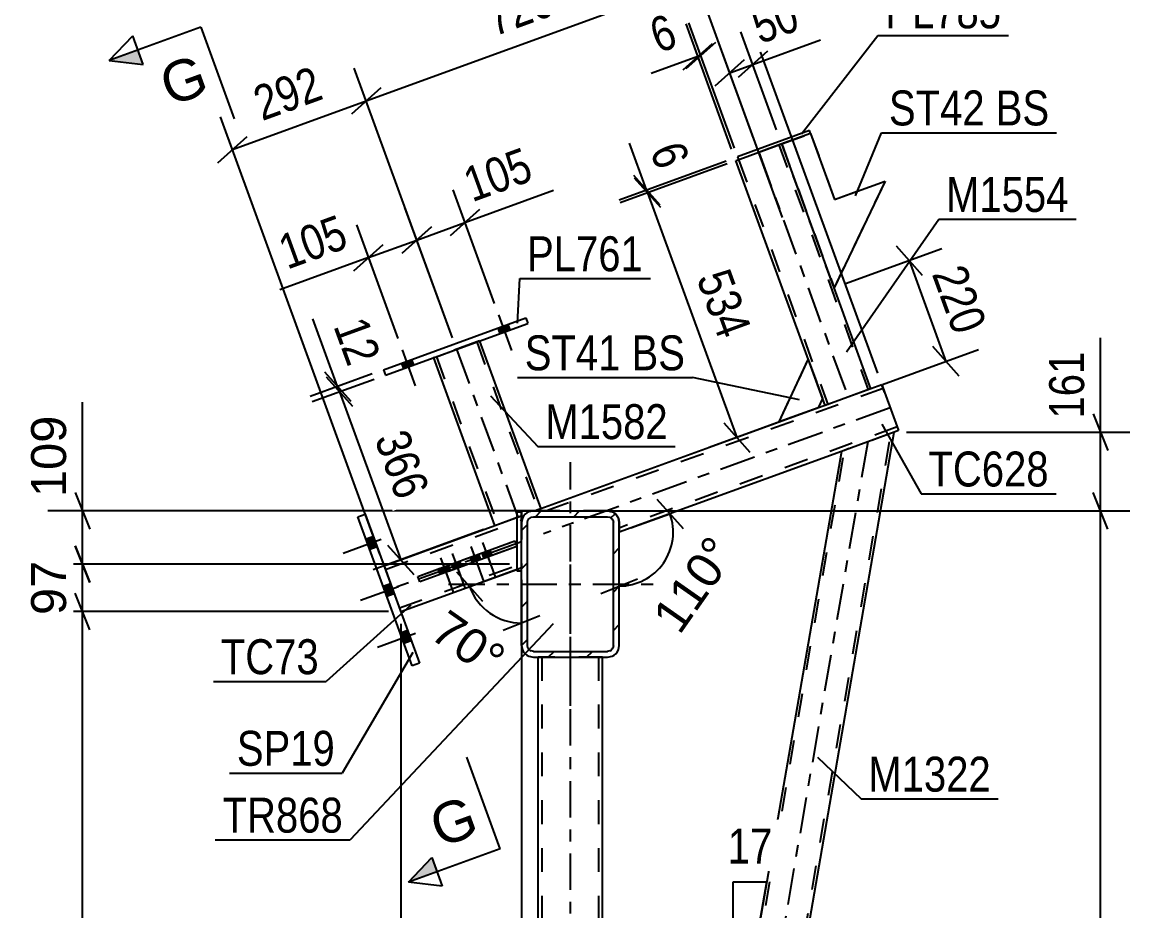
# Model space of a CAD drawing. Header units: millimetres. Extents: x -130 to 1059, y -611 to 230.
# Drawn here: x 226.8 to 317.6, y -457.6 to -384.8 of the extents above; entities that cross this region are included whole.
import ezdxf

# ---------------------------------------------------------------- set-up
doc = ezdxf.new("R2010")
doc.units = ezdxf.units.MM
doc.linetypes.add('DXK_LINE_DOT2', pattern=[3.9198, 1.9599, -1.9599])
doc.linetypes.add('DXK_LINE_DOT3', pattern=[5.9187, 2.979, -0.9799, 0.9799, -0.9799])
doc.styles.add('Arial', font='ARIAL.TTF', dxfattribs={"height": 0.2})
doc.styles.add('Arial Narrow', font='ARIALN.TTF', dxfattribs={"height": 0.2})

# ---------------------------------------------------------------- blocks, each defined once
blk = doc.blocks.new('Bolt-814407902-3738 - 3735')
at = {"linetype": 'Continuous'}
for points in [[(264.229, -428.4), (263.553, -428.647), (263.717, -429.098), (264.393, -428.851)], [(265.181, -428.054), (264.504, -428.3), (264.668, -428.751), (265.345, -428.505)], [(261.743, -429.305), (261.067, -429.551), (261.231, -430.002), (261.907, -429.756)], [(262.695, -428.959), (262.018, -429.205), (262.182, -429.656), (262.859, -429.41)]]:
    blk.add_hatch(color=1, dxfattribs=at).paths.add_polyline_path(points)
at = {"color": 1, "linetype": 'Continuous'}
for p, q in [((264.569, -427.425), (265.595, -430.244)), ((262.083, -428.33), (263.109, -431.149)), ((263.617, -427.772), (264.643, -430.591)), ((264.229, -428.4), (264.393, -428.851)), ((264.504, -428.3), (264.668, -428.751)), ((265.181, -428.054), (265.345, -428.505)), ((261.131, -428.677), (262.157, -431.496)), ((261.743, -429.305), (261.907, -429.756)), ((262.018, -429.205), (262.182, -429.656)), ((262.695, -428.959), (262.859, -429.41)), ((263.553, -428.647), (263.717, -429.098)), ((261.067, -429.551), (261.231, -430.002))]:
    blk.add_line(p, q, dxfattribs=at)
blk = doc.blocks.new('Part-814407902-3956 - 3735')
at = {"color": 7, "linetype": 'DXK_LINE_DOT2'}
for p, q in [((289.089, -394.754), (291.459, -393.891)), ((291.459, -393.891), (293.431, -399.303)), ((293.39, -406.555), (289.089, -394.754)), ((297.563, -397.797), (293.39, -406.555)), ((293.431, -399.303), (297.563, -397.797))]:
    blk.add_line(p, q, dxfattribs=at)
blk = doc.blocks.new('Part-814407902-3892 - 3735')
at = {"color": 2, "linetype": 'Continuous'}
for p, q in [((297.306, -414.504), (269.336, -424.669)), ((297.524, -415.105), (297.306, -414.504)), ((297.524, -415.105), (298.672, -418.263)), ((298.672, -418.263), (298.313, -418.394)), ((293.981, -419.968), (275.775, -426.585))]:
    blk.add_line(p, q, dxfattribs=at)
at = {"color": 7, "linetype": 'DXK_LINE_DOT2'}
for p, q in [((297.415, -414.804), (269.81, -424.837)), ((297.322, -414.549), (297.524, -415.105)), ((297.423, -414.827), (297.415, -414.804)), ((297.447, -414.892), (297.441, -414.875)), ((298.563, -417.962), (275.775, -426.245)), ((298.313, -418.394), (293.981, -419.968)), ((269.336, -424.669), (268.874, -424.837)), ((268.874, -424.837), (269.016, -424.837)), ((274.815, -424.837), (269.016, -424.837)), ((274.815, -424.837), (275.182, -424.91)), ((275.182, -424.91), (274.815, -424.837)), ((274.815, -424.837), (275.182, -424.91)), ((275.182, -424.91), (274.815, -424.837)), ((275.702, -425.43), (275.775, -425.797)), ((275.775, -425.797), (275.702, -425.43)), ((275.702, -425.43), (275.775, -425.797)), ((275.775, -425.797), (275.702, -425.43)), ((275.775, -425.797), (275.775, -426.585))]:
    blk.add_line(p, q, dxfattribs=at)
at = {"color": 7, "linetype": 'DXK_LINE_DOT3'}
blk.add_line((297.989, -416.383), (269.557, -426.717), dxfattribs=at)
at = {"color": 7, "linetype": 'DXK_LINE_DOT2'}
blk.add_arc((274.815, -425.797), 0.96, 22.5, 67.5, dxfattribs=at)
blk.add_arc((274.815, -425.797), 0.96, 22.5, 67.5, dxfattribs=at)
blk.add_arc((274.815, -425.797), 0.96, 22.5, 67.5, dxfattribs=at)
blk.add_arc((274.815, -425.797), 0.96, 22.5, 67.5, dxfattribs=at)
blk = doc.blocks.new('Bolt-814407902-3740 - 3735')
at = {"linetype": 'Continuous'}
for points in [[(255.931, -427.781), (255.63, -426.954), (255.029, -427.173), (255.33, -428)], [(255.931, -427.781), (255.63, -426.954), (255.029, -427.173), (255.33, -428)], [(255.931, -427.781), (255.63, -426.954), (255.029, -427.173), (255.33, -428)], [(257.34, -431.653), (257.039, -430.826), (256.438, -431.045), (256.739, -431.872)], [(257.34, -431.653), (257.039, -430.826), (256.438, -431.045), (256.739, -431.872)], [(258.735, -435.487), (258.435, -434.66), (257.833, -434.879), (258.134, -435.706)], [(258.735, -435.487), (258.435, -434.66), (257.833, -434.879), (258.134, -435.706)], [(258.735, -435.487), (258.435, -434.66), (257.833, -434.879), (258.134, -435.706)]]:
    blk.add_hatch(color=1, dxfattribs=at).paths.add_polyline_path(points)
at = {"color": 1, "linetype": 'Continuous'}
for p, q in [((256.269, -427.19), (253.149, -428.326)), ((256.269, -427.19), (253.149, -428.326)), ((256.269, -427.19), (253.149, -428.326)), ((255.63, -426.954), (255.029, -427.173)), ((255.63, -426.954), (255.029, -427.173)), ((255.63, -426.954), (255.029, -427.173)), ((255.931, -427.781), (255.33, -428)), ((255.931, -427.781), (255.33, -428)), ((255.931, -427.781), (255.33, -428)), ((257.678, -431.062), (254.558, -432.197)), ((257.678, -431.062), (254.558, -432.197)), ((257.039, -430.826), (256.438, -431.045)), ((257.039, -430.826), (256.438, -431.045)), ((257.34, -431.653), (256.739, -431.872)), ((257.34, -431.653), (256.739, -431.872)), ((258.435, -434.66), (257.833, -434.879)), ((258.435, -434.66), (257.833, -434.879)), ((258.435, -434.66), (257.833, -434.879)), ((259.074, -434.896), (255.954, -436.031)), ((259.074, -434.896), (255.954, -436.031)), ((259.074, -434.896), (255.954, -436.031)), ((258.735, -435.487), (258.134, -435.706)), ((258.735, -435.487), (258.134, -435.706)), ((258.735, -435.487), (258.134, -435.706))]:
    blk.add_line(p, q, dxfattribs=at)
blk = doc.blocks.new('Part-814407902-3958 - 3735')
at = {"color": 7, "linetype": 'DXK_LINE_DOT2'}
for p, q in [((288.884, -417.553), (291.273, -412.427)), ((291.273, -412.427), (292.437, -415.622)), ((292.437, -415.622), (292.079, -416.39)), ((292.079, -416.39), (288.884, -417.553))]:
    blk.add_line(p, q, dxfattribs=at)
blk = doc.blocks.new('Part-814407902-3773 - 3735')
at = {"linetype": 'Continuous'}
h = blk.add_hatch(dxfattribs=at)
h.set_pattern_fill('', scale=0.7, style=0, pattern_type=0)
h.set_pattern_definition([(45, (267.7748, -435.8772), (-1.57154, 1.57154), [])])
h.paths.add_polyline_path([(267.775, -425.797), (267.775, -435.877), (267.848, -436.245), (268.056, -436.556), (268.367, -436.764), (268.735, -436.837), (274.815, -436.837), (275.182, -436.764), (275.494, -436.556), (275.702, -436.245), (275.775, -435.877), (275.775, -425.797), (275.702, -425.43), (275.494, -425.118), (275.182, -424.91), (274.815, -424.837), (268.735, -424.837), (268.367, -424.91), (268.056, -425.118), (267.848, -425.43)])
h.paths.add_polyline_path([(268.395, -425.458), (268.551, -425.354), (268.735, -425.317), (274.815, -425.317), (274.999, -425.354), (275.154, -425.458), (275.258, -425.614), (275.295, -425.797), (275.295, -435.877), (275.258, -436.061), (275.154, -436.217), (274.999, -436.321), (274.815, -436.357), (268.735, -436.357), (268.551, -436.321), (268.395, -436.217), (268.291, -436.061), (268.255, -435.877), (268.255, -425.797), (268.291, -425.614)])
at = {"color": 7, "linetype": 'DXK_LINE_DOT3'}
for p, q in [((271.775, -440.837), (271.775, -420.837)), ((261.775, -430.837), (281.775, -430.837))]:
    blk.add_line(p, q, dxfattribs=at)
at = {"color": 2, "linetype": 'Continuous'}
for p, q in [((268.735, -424.837), (268.367, -424.91)), ((268.735, -424.837), (274.815, -424.837)), ((275.182, -424.91), (274.815, -424.837)), ((267.848, -425.43), (267.775, -425.797)), ((268.255, -425.797), (268.291, -425.614)), ((268.551, -425.354), (268.735, -425.317)), ((268.735, -425.317), (274.815, -425.317)), ((274.815, -425.317), (274.999, -425.354)), ((275.258, -425.614), (275.295, -425.797)), ((275.775, -425.797), (275.702, -425.43)), ((267.775, -435.877), (267.775, -425.797)), ((268.255, -435.877), (268.255, -425.797)), ((275.295, -435.877), (275.295, -425.797)), ((275.775, -435.877), (275.775, -425.797)), ((267.775, -435.877), (267.848, -436.245)), ((268.291, -436.061), (268.255, -435.877)), ((268.735, -436.357), (268.551, -436.321)), ((268.735, -436.357), (274.815, -436.357)), ((274.999, -436.321), (274.815, -436.357)), ((275.295, -435.877), (275.258, -436.061)), ((275.702, -436.245), (275.775, -435.877)), ((268.367, -436.764), (268.735, -436.837)), ((268.735, -436.837), (274.815, -436.837)), ((274.815, -436.837), (275.182, -436.764))]:
    blk.add_line(p, q, dxfattribs=at)
for centre, radius, start, end in [((268.735, -425.797), 0.96, 112.5, 157.5), ((268.735, -425.797), 0.48, 112.5, 157.5), ((274.815, -425.797), 0.48, 22.5, 67.5), ((274.815, -425.797), 0.96, 22.5, 67.5), ((268.735, -435.877), 0.96, 202.5, 247.5), ((268.735, -435.877), 0.48, 202.5, 247.5), ((274.815, -435.877), 0.48, 292.5, 337.5), ((274.815, -435.877), 0.96, 292.5, 337.5)]:
    blk.add_arc(centre, radius, start, end, dxfattribs=at)
blk = doc.blocks.new('Bolt-814407902-3741 - 3735')
at = {"linetype": 'Continuous'}
for points in [[(266.641, -409.56), (265.814, -409.861), (265.978, -410.312), (266.805, -410.011)], [(258.748, -412.435), (257.921, -412.737), (258.086, -413.188), (258.913, -412.886)]]:
    blk.add_hatch(color=1, dxfattribs=at).paths.add_polyline_path(points)
at = {"color": 1, "linetype": 'Continuous'}
for p, q in [((265.885, -408.771), (266.953, -411.702)), ((265.814, -409.861), (265.978, -410.312)), ((266.641, -409.56), (266.805, -410.011)), ((257.993, -411.646), (259.061, -414.578)), ((257.921, -412.737), (258.086, -413.188)), ((258.748, -412.435), (258.913, -412.886))]:
    blk.add_line(p, q, dxfattribs=at)
blk = doc.blocks.new('Part-814407902-3833 - 3735')
at = {"color": 2, "linetype": 'Continuous'}
for p, q in [((256.456, -413.271), (268.107, -409.026)), ((268.107, -409.026), (268.271, -409.477)), ((256.62, -413.722), (268.271, -409.477)), ((256.456, -413.271), (256.62, -413.722))]:
    blk.add_line(p, q, dxfattribs=at)
blk = doc.blocks.new('Part-814407902-3871 - 3735')
at = {"color": 2, "linetype": 'Continuous'}
for p, q in [((267.775, -424.946), (267.375, -424.946)), ((267.375, -424.946), (267.375, -429.746)), ((267.775, -425.797), (267.775, -424.946)), ((267.375, -429.746), (267.775, -429.746))]:
    blk.add_line(p, q, dxfattribs=at)
at = {"color": 7, "linetype": 'DXK_LINE_DOT2'}
blk.add_line((267.775, -429.746), (267.775, -425.797), dxfattribs=at)
blk = doc.blocks.new('Part-814407902-3850 - 3735')
at = {"color": 2, "linetype": 'Continuous'}
for p, q in [((285.366, -396.112), (289.02, -394.78)), ((285.331, -396.124), (285.366, -396.112)), ((292.646, -416.193), (285.331, -396.124)), ((296.404, -414.823), (293.39, -406.555)), ((296.37, -414.836), (292.646, -416.193)), ((296.404, -414.823), (296.37, -414.836))]:
    blk.add_line(p, q, dxfattribs=at)
at = {"color": 7, "linetype": 'DXK_LINE_DOT2'}
for p, q in [((288.864, -394.837), (296.179, -414.906)), ((289.055, -394.767), (289.02, -394.78)), ((289.055, -394.767), (289.02, -394.78)), ((289.089, -394.754), (289.055, -394.767)), ((289.055, -394.767), (289.089, -394.754)), ((289.089, -394.754), (293.39, -406.555)), ((285.557, -396.042), (285.574, -396.036)), ((285.557, -396.042), (292.871, -416.111)), ((292.871, -416.111), (292.889, -416.105)), ((292.889, -416.105), (292.924, -416.092)), ((292.924, -416.092), (292.937, -416.087))]:
    blk.add_line(p, q, dxfattribs=at)
at = {"color": 7, "linetype": 'DXK_LINE_DOT3'}
blk.add_line((287.21, -395.439), (294.525, -415.508), dxfattribs=at)
blk = doc.blocks.new('Part-814407902-3797 - 3735')
at = {"color": 7, "linetype": 'DXK_LINE_DOT2'}
for p, q in [((256.608, -429.642), (267.775, -425.578)), ((265.577, -426.037), (267.775, -425.237)), ((267.775, -425.237), (267.775, -429.494)), ((256.499, -429.341), (257.867, -433.1)), ((257.757, -432.799), (267.775, -429.153)), ((267.375, -429.639), (267.775, -429.494))]:
    blk.add_line(p, q, dxfattribs=at)
at = {"color": 2, "linetype": 'Continuous'}
for p, q in [((256.499, -429.341), (265.577, -426.037)), ((257.867, -433.1), (267.375, -429.639))]:
    blk.add_line(p, q, dxfattribs=at)
at = {"color": 7, "linetype": 'DXK_LINE_DOT3'}
blk.add_line((267.775, -427.365), (257.183, -431.221), dxfattribs=at)
blk = doc.blocks.new('Part-814407902-3939 - 3735')
at = {"color": 7, "linetype": 'DXK_LINE_DOT2'}
for p, q in [((259.266, -430.207), (267.231, -427.308)), ((267.231, -427.308), (267.395, -427.759)), ((267.395, -427.759), (259.431, -430.658)), ((264.711, -428.736), (264.547, -428.285)), ((259.431, -430.658), (259.266, -430.207)), ((260.927, -429.602), (261.091, -430.053))]:
    blk.add_line(p, q, dxfattribs=at)
blk = doc.blocks.new('Part-814407902-3815 - 3735')
at = {"color": 7, "linetype": 'DXK_LINE_DOT3'}
blk.add_line((271.775, -562.437), (271.775, -426.837), dxfattribs=at)
at = {"color": 2, "linetype": 'Continuous'}
for p, q in [((269.135, -459.108), (269.135, -436.837)), ((274.415, -459.108), (274.415, -436.837)), ((269.135, -552.437), (269.135, -530.166)), ((274.415, -535.841), (274.415, -530.166)), ((274.415, -552.437), (274.415, -535.841))]:
    blk.add_line(p, q, dxfattribs=at)
at = {"color": 7, "linetype": 'DXK_LINE_DOT2'}
for p, q in [((274.415, -436.837), (269.135, -436.837)), ((269.455, -552.437), (269.455, -436.837)), ((274.095, -552.437), (274.095, -436.837)), ((269.135, -530.166), (269.135, -459.108)), ((274.415, -530.166), (274.415, -459.108)), ((274.415, -535.841), (274.415, -535.841)), ((269.135, -552.437), (274.415, -552.437))]:
    blk.add_line(p, q, dxfattribs=at)
blk = doc.blocks.new('Part-814407902-3845 - 3735')
at = {"color": 7, "linetype": 'DXK_LINE_DOT2'}
for p, q in [((260.565, -412.281), (264.323, -410.912)), ((264.324, -410.912), (260.565, -412.281)), ((260.791, -412.199), (264.098, -410.994)), ((264.098, -410.994), (260.791, -412.199)), ((264.098, -410.994), (264.098, -410.994)), ((264.098, -410.994), (269.11, -424.751)), ((264.323, -410.912), (264.325, -410.915)), ((264.323, -410.912), (264.324, -410.912)), ((264.325, -410.915), (264.324, -410.912)), ((260.565, -412.281), (260.566, -412.284)), ((260.566, -412.284), (260.565, -412.281)), ((260.565, -412.281), (260.565, -412.281)), ((260.791, -412.199), (265.803, -425.956)), ((267.775, -425.238), (267.775, -424.837)), ((267.775, -425.238), (267.775, -424.837)), ((268.874, -424.837), (267.775, -424.837)), ((267.775, -425.237), (267.775, -424.837)), ((268.874, -424.837), (267.775, -424.837)), ((268.735, -424.837), (268.874, -424.837)), ((269.336, -424.669), (268.874, -424.837)), ((269.11, -424.751), (268.874, -424.837)), ((269.11, -424.751), (268.874, -424.837)), ((268.874, -424.837), (268.874, -424.837)), ((268.874, -424.837), (268.874, -424.837)), ((269.11, -424.751), (269.11, -424.751)), ((265.577, -426.038), (267.775, -425.238)), ((265.803, -425.956), (267.775, -425.237)), ((265.803, -425.956), (267.775, -425.238)), ((267.375, -425.383), (267.775, -425.237)), ((267.775, -424.946), (267.775, -425.237)), ((267.775, -425.237), (267.775, -425.237)), ((267.775, -425.238), (267.775, -425.238)), ((265.577, -426.038), (265.577, -426.038))]:
    blk.add_line(p, q, dxfattribs=at)
at = {"color": 2, "linetype": 'Continuous'}
for p, q in [((264.325, -410.915), (269.336, -424.669)), ((265.577, -426.038), (260.566, -412.284)), ((267.775, -424.837), (267.775, -424.946)), ((267.775, -424.837), (268.735, -424.837)), ((269.336, -424.669), (268.874, -424.837)), ((269.336, -424.669), (269.336, -424.669)), ((265.577, -426.038), (267.375, -425.383)), ((265.577, -426.038), (265.577, -426.038))]:
    blk.add_line(p, q, dxfattribs=at)
at = {"color": 7, "linetype": 'DXK_LINE_DOT3'}
blk.add_line((262.444, -411.596), (267.456, -425.353), dxfattribs=at)
blk = doc.blocks.new('Part-814407902-3940 - 3735')
at = {"color": 7, "linetype": 'DXK_LINE_DOT2'}
for p, q in [((267.775, -424.946), (267.375, -424.946)), ((267.375, -424.946), (267.375, -429.746)), ((267.775, -429.746), (267.775, -424.946)), ((267.375, -429.746), (267.775, -429.746))]:
    blk.add_line(p, q, dxfattribs=at)
blk = doc.blocks.new('Bolt-814407902-3941 - 3735')
at = {"color": 1, "linetype": 'DXK_LINE_DOT2'}
for p, q in [((264.569, -427.425), (265.595, -430.244)), ((262.084, -428.33), (263.11, -431.149)), ((263.616, -427.772), (264.643, -430.591)), ((264.228, -428.401), (264.393, -428.852)), ((264.504, -428.3), (264.668, -428.751)), ((265.181, -428.054), (265.345, -428.505)), ((261.131, -428.677), (262.157, -431.496)), ((261.743, -429.305), (261.907, -429.756)), ((262.019, -429.205), (262.183, -429.656)), ((262.696, -428.959), (262.86, -429.41)), ((263.552, -428.647), (263.716, -429.098)), ((261.067, -429.551), (261.231, -430.002))]:
    blk.add_line(p, q, dxfattribs=at)
blk = doc.blocks.new('Part-814407902-3881 - 3735')
at = {"color": 2, "linetype": 'Continuous'}
for p, q in [((254.358, -425.332), (254.96, -425.113)), ((258.804, -437.548), (254.358, -425.332)), ((254.96, -425.113), (259.406, -437.329)), ((259.406, -437.329), (258.804, -437.548))]:
    blk.add_line(p, q, dxfattribs=at)
blk = doc.blocks.new('Part-814407902-3882 - 3735')
at = {"color": 2, "linetype": 'Continuous'}
for p, q in [((291.376, -393.666), (285.475, -395.817)), ((291.459, -393.891), (289.02, -394.78)), ((291.459, -393.891), (291.376, -393.666)), ((285.475, -395.817), (285.557, -396.042))]:
    blk.add_line(p, q, dxfattribs=at)
at = {"color": 7, "linetype": 'DXK_LINE_DOT2'}
blk.add_line((289.02, -394.78), (285.557, -396.042), dxfattribs=at)
blk = doc.blocks.new('Bolt-814407902-3947 - 3735')
at = {"linetype": 'Continuous'}
for points in [[(266.641, -409.56), (265.814, -409.861), (265.978, -410.312), (266.805, -410.011)], [(258.748, -412.435), (257.921, -412.737), (258.086, -413.188), (258.913, -412.886)]]:
    blk.add_hatch(color=1, dxfattribs=at).paths.add_polyline_path(points)
at = {"color": 1, "linetype": 'Continuous'}
for p, q in [((265.885, -408.771), (266.953, -411.702)), ((265.814, -409.861), (265.978, -410.312)), ((266.641, -409.56), (266.805, -410.011)), ((257.993, -411.646), (259.061, -414.578)), ((257.921, -412.737), (258.086, -413.188)), ((258.748, -412.435), (258.913, -412.886))]:
    blk.add_line(p, q, dxfattribs=at)
blk = doc.blocks.new('Part-814407902-3887 - 3735')
at = {"color": 7, "linetype": 'DXK_LINE_DOT2'}
for p, q in [((274.871, -552.437), (298.053, -418.487)), ((274.415, -534.434), (294.241, -419.873)), ((294.241, -419.873), (294.261, -419.866)), ((274.921, -530.104), (275.375, -527.479)), ((274.415, -535.841), (274.415, -533.026)), ((274.972, -552.437), (274.415, -552.437))]:
    blk.add_line(p, q, dxfattribs=at)
at = {"color": 2, "linetype": 'Continuous'}
for p, q in [((275.115, -552.437), (298.313, -418.393)), ((298.313, -418.393), (293.981, -419.967)), ((293.981, -419.967), (275.375, -527.479)), ((274.415, -533.026), (274.921, -530.104)), ((274.415, -552.437), (274.415, -535.841)), ((275.078, -552.437), (274.815, -552.437)), ((275.115, -552.437), (275.078, -552.437))]:
    blk.add_line(p, q, dxfattribs=at)
at = {"color": 7, "linetype": 'DXK_LINE_DOT3'}
blk.add_line((296.147, -419.18), (274.415, -544.755), dxfattribs=at)
blk = doc.blocks.new('Part-814407902-3938 - 3735')
at = {"color": 2, "linetype": 'Continuous'}
for p, q in [((259.266, -430.207), (267.231, -427.308)), ((267.231, -427.308), (267.395, -427.759)), ((267.395, -427.759), (259.431, -430.658)), ((264.549, -428.284), (264.713, -428.735)), ((259.431, -430.658), (259.266, -430.207))]:
    blk.add_line(p, q, dxfattribs=at)
at = {"color": 7, "linetype": 'DXK_LINE_DOT2'}
blk.add_line((261.091, -430.053), (260.927, -429.602), dxfattribs=at)
blk = doc.blocks.new('Part-814407902-3957 - 3735')
at = {"color": 2, "linetype": 'Continuous'}
for p, q in [((288.884, -417.553), (291.273, -412.427)), ((291.273, -412.427), (292.437, -415.622)), ((292.437, -415.622), (292.079, -416.39)), ((292.079, -416.39), (288.884, -417.553))]:
    blk.add_line(p, q, dxfattribs=at)
blk = doc.blocks.new('Part-814407902-3959 - 3735')
at = {"color": 7, "linetype": 'DXK_LINE_DOT2'}
blk.add_line((289.089, -394.754), (291.459, -393.891), dxfattribs=at)
at = {"color": 2, "linetype": 'Continuous'}
for p, q in [((291.459, -393.891), (293.431, -399.303)), ((293.39, -406.555), (289.089, -394.754)), ((297.563, -397.797), (293.39, -406.555)), ((293.431, -399.303), (297.563, -397.797))]:
    blk.add_line(p, q, dxfattribs=at)
blk = doc.blocks.new('StraightDimension-814407902-36048 - 3735')
at = {"color": 7, "linetype": 'Continuous'}
for p, q in [((232.388, -434.6), (231.188, -431.6)), ((256.867, -433.1), (228.938, -433.1)), ((231.788, -552.437), (231.788, -433.1)), ((231.188, -550.937), (232.388, -553.937)), ((269.089, -552.437), (228.938, -552.437))]:
    blk.add_line(p, q, dxfattribs=at)
at = {"color": 0}
blk.add_wipeout([(231.038, -487.721), (226.838, -487.721), (226.838, -497.816), (231.038, -497.816)], dxfattribs=at)
at = {"color": 3, "style": 'Arial'}
blk.add_text('2983', height=2.8652, rotation=90.00021, dxfattribs=at).set_placement((230.438, -497.216))
blk = doc.blocks.new('AngleDimension-814407902-3962 - 3735')
at = {"color": 7, "linetype": 'Continuous'}
for p, q in [((262.426, -429.844), (264.579, -432.253)), ((263.503, -431.049), (267.775, -429.494)), ((267.775, -434.04), (267.775, -429.494)), ((267.775, -430.494), (267.775, -434.04)), ((269.275, -433.44), (266.275, -434.64))]:
    blk.add_line(p, q, dxfattribs=at)
blk.add_arc((267.775, -429.494), 4.546, 200, 270, dxfattribs=at)
at = {"color": 0}
blk.add_wipeout([(265.21, -439.474), (267.619, -436.034), (261.683, -431.877), (259.274, -435.317)], dxfattribs=at)
at = {"color": 3, "style": 'Arial'}
blk.add_text('70°', height=2.8652, rotation=-35.00199, dxfattribs=at).set_placement((260.109, -435.17))
blk = doc.blocks.new('StraightDimension-814407902-36256 - 3735')
at = {"color": 7, "linetype": 'Continuous'}
for p, q in [((265.543, -407.831), (262.153, -398.527)), ((262.102, -410.657), (258.207, -399.965)), ((264.332, -400.128), (261.925, -402.282)), ((259.182, -402.643), (263.128, -401.205)), ((257.978, -403.72), (260.386, -401.565))]:
    blk.add_line(p, q, dxfattribs=at)
at = {"color": 0}
blk.add_wipeout([(269.646, -398.032), (268.208, -394.086), (261.927, -396.374), (263.365, -400.32)], dxfattribs=at)
at = {"color": 7, "linetype": 'Continuous'}
blk.add_line((263.128, -401.205), (270.396, -398.557), dxfattribs=at)
blk.add_line((263.128, -401.205), (270.396, -398.557), dxfattribs=at)
at = {"color": 3, "style": 'Arial Narrow'}
blk.add_text('105', height=2.8633, rotation=20.01915, dxfattribs=at).set_placement((263.723, -399.551))
blk = doc.blocks.new('StraightDimension-814407902-36046 - 3735')
at = {"color": 7, "linetype": 'Continuous'}
for p, q in [((231.788, -424.837), (231.788, -415.916)), ((231.788, -424.837), (231.788, -415.916)), ((231.188, -423.337), (232.388, -426.337)), ((267.945, -424.837), (228.938, -424.837)), ((231.788, -429.211), (231.788, -424.837)), ((232.388, -430.711), (231.188, -427.711)), ((266.775, -429.211), (228.938, -429.211))]:
    blk.add_line(p, q, dxfattribs=at)
at = {"color": 0}
blk.add_wipeout([(231.038, -416.441), (226.838, -416.441), (226.838, -424.312), (231.038, -424.312)], dxfattribs=at)
at = {"color": 3, "style": 'Arial'}
blk.add_text('109', height=2.8652, rotation=90.00021, dxfattribs=at).set_placement((230.438, -423.712))
blk = doc.blocks.new('StraightDimension-814407902-4076 - 3735')
at = {"color": 7, "linetype": 'Continuous'}
for p, q in [((267.775, -433.875), (267.775, -468.622)), ((257.867, -434.1), (257.867, -468.622)), ((256.367, -466.822), (259.367, -465.622)), ((269.275, -465.622), (266.275, -466.822)), ((257.867, -466.222), (267.775, -466.222))]:
    blk.add_line(p, q, dxfattribs=at)
at = {"color": 0}
blk.add_wipeout([(266.756, -465.472), (266.756, -461.272), (258.885, -461.272), (258.885, -465.472)], dxfattribs=at)
at = {"color": 3, "style": 'Arial'}
blk.add_text('248', height=2.8652, dxfattribs=at).set_placement((259.485, -464.872))
blk = doc.blocks.new('AngleDimension-814407902-4178 - 3735')
at = {"color": 7, "linetype": 'Continuous'}
for p, q in [((278.853, -423.87), (281.006, -426.28)), ((279.93, -425.075), (275.775, -426.585)), ((276.715, -426.243), (279.93, -425.075)), ((275.775, -431.006), (275.775, -426.585)), ((274.275, -431.606), (277.275, -430.406))]:
    blk.add_line(p, q, dxfattribs=at)
blk.add_arc((275.775, -426.585), 4.421, 270, 19.97368, dxfattribs=at)
at = {"color": 0}
blk.add_wipeout([(286.289, -428.169), (282.85, -425.76), (277.416, -433.516), (280.856, -435.926)], dxfattribs=at)
at = {"color": 3, "style": 'Arial'}
blk.add_text('110°', height=2.8652, rotation=54.98676, dxfattribs=at).set_placement((280.708, -435.09))
blk = doc.blocks.new('StraightDimension-814407902-36047 - 3735')
at = {"color": 7, "linetype": 'Continuous'}
for p, q in [((231.188, -427.711), (232.388, -430.711)), ((266.775, -429.211), (228.938, -429.211)), ((231.788, -433.1), (231.788, -429.211)), ((232.388, -434.6), (231.188, -431.6)), ((256.867, -433.1), (228.938, -433.1))]:
    blk.add_line(p, q, dxfattribs=at)
at = {"color": 0}
blk.add_wipeout([(231.038, -428.332), (226.838, -428.332), (226.838, -433.979), (231.038, -433.979)], dxfattribs=at)
at = {"color": 3, "style": 'Arial'}
blk.add_text('97', height=2.8652, rotation=90.00021, dxfattribs=at).set_placement((230.438, -433.379))
blk = doc.blocks.new('StraightDimension-814407902-36208 - 3735')
at = {"color": 7, "linetype": 'Continuous'}
for p, q in [((296.961, -413.556), (283.888, -377.675)), ((289.162, -400.794), (281.108, -378.688)), ((286.068, -379.276), (283.66, -381.431)), ((280.88, -382.443), (283.288, -380.289)), ((282.084, -381.366), (284.864, -380.353))]:
    blk.add_line(p, q, dxfattribs=at)
at = {"color": 0}
blk.add_wipeout([(289.663, -377.806), (288.225, -373.86), (283.663, -375.523), (285.1, -379.469)], dxfattribs=at)
at = {"color": 7, "linetype": 'Continuous'}
blk.add_line((284.864, -380.353), (290.413, -378.331), dxfattribs=at)
blk.add_line((284.864, -380.353), (290.413, -378.331), dxfattribs=at)
at = {"color": 3, "style": 'Arial Narrow'}
blk.add_text('74', height=2.8633, rotation=20.01915, dxfattribs=at).set_placement((285.459, -378.7))
blk = doc.blocks.new('StraightDimension-814407902-36209 - 3735')
at = {"color": 7, "linetype": 'Continuous'}
for p, q in [((289.162, -400.794), (281.11, -378.692)), ((280.881, -382.447), (283.289, -380.292)), ((255.024, -391.229), (282.085, -381.37)), ((262.102, -410.657), (254.048, -388.551)), ((256.228, -390.152), (253.82, -392.306))]:
    blk.add_line(p, q, dxfattribs=at)
at = {"color": 0}
blk.add_wipeout([(271.438, -384.45), (270, -380.504), (263.72, -382.792), (265.158, -386.739)], dxfattribs=at)
at = {"color": 3, "style": 'Arial Narrow'}
blk.add_text('720', height=2.8633, rotation=20.01915, dxfattribs=at).set_placement((265.516, -385.97))
blk = doc.blocks.new('StraightDimension-814407902-36210 - 3735')
at = {"color": 7, "linetype": 'Continuous'}
for p, q in [((262.102, -410.657), (254.049, -388.553)), ((256.228, -390.153), (253.82, -392.308)), ((244.068, -395.222), (255.024, -391.23)), ((256.156, -428.402), (243.092, -392.544)), ((242.864, -396.299), (245.272, -394.145))]:
    blk.add_line(p, q, dxfattribs=at)
at = {"color": 0}
blk.add_wipeout([(252.43, -391.377), (250.992, -387.431), (244.711, -389.719), (246.149, -393.666)], dxfattribs=at)
at = {"color": 3, "style": 'Arial Narrow'}
blk.add_text('292', height=2.8633, rotation=20.01915, dxfattribs=at).set_placement((246.508, -392.896))
blk = doc.blocks.new('StraightDimension-814407902-36560 - 3735')
at = {"color": 7, "linetype": 'Continuous'}
for p, q in [((255.516, -413.613), (250.438, -415.463)), ((251.616, -413.437), (253.77, -415.845)), ((253.935, -416.296), (251.78, -413.888)), ((255.68, -414.064), (250.603, -415.914)), ((252.693, -414.641), (252.858, -415.092))]:
    blk.add_line(p, q, dxfattribs=at)
at = {"color": 0}
blk.add_wipeout([(253.218, -413.891), (257.165, -412.454), (255.502, -407.891), (251.556, -409.329)], dxfattribs=at)
at = {"color": 7, "linetype": 'Continuous'}
blk.add_line((252.693, -414.641), (250.671, -409.092), dxfattribs=at)
blk.add_line((252.693, -414.641), (250.671, -409.092), dxfattribs=at)
at = {"color": 3, "style": 'Arial Narrow'}
blk.add_text('12', height=2.8633, rotation=-69.98107, dxfattribs=at).set_placement((252.325, -409.687))
blk = doc.blocks.new('StraightDimension-814407902-36257 - 3735')
at = {"color": 7, "linetype": 'Continuous'}
for p, q in [((262.102, -410.657), (258.207, -399.965)), ((257.65, -410.707), (254.26, -401.403)), ((260.386, -401.565), (257.978, -403.72)), ((254.032, -405.158), (256.44, -403.003)), ((255.236, -404.08), (259.182, -402.643))]:
    blk.add_line(p, q, dxfattribs=at)
at = {"color": 0}
blk.add_wipeout([(254.486, -403.555), (253.048, -399.609), (246.768, -401.897), (248.205, -405.844)], dxfattribs=at)
at = {"color": 7, "linetype": 'Continuous'}
blk.add_line((255.236, -404.08), (247.969, -406.728), dxfattribs=at)
blk.add_line((255.236, -404.08), (247.969, -406.728), dxfattribs=at)
at = {"color": 3, "style": 'Arial Narrow'}
blk.add_text('105', height=2.8633, rotation=20.01915, dxfattribs=at).set_placement((248.564, -405.074))
blk = doc.blocks.new('StraightDimension-814407902-36272 - 3735')
at = {"color": 7, "linetype": 'Continuous'}
for p, q in [((284.989, -395.185), (281.249, -384.923)), ((285.214, -395.102), (281.475, -384.841)), ((281.021, -388.678), (283.429, -386.524)), ((283.655, -386.442), (281.247, -388.596)), ((282.225, -387.601), (282.451, -387.519))]:
    blk.add_line(p, q, dxfattribs=at)
at = {"color": 0}
blk.add_wipeout([(281.475, -387.076), (280.037, -383.13), (277.192, -384.167), (278.63, -388.113)], dxfattribs=at)
at = {"color": 7, "linetype": 'Continuous'}
blk.add_line((282.225, -387.601), (278.394, -388.997), dxfattribs=at)
blk.add_line((282.225, -387.601), (278.394, -388.997), dxfattribs=at)
at = {"color": 3, "style": 'Arial Narrow'}
blk.add_text('6', height=2.863, rotation=20.02487, dxfattribs=at).set_placement((278.988, -387.344))
blk = doc.blocks.new('StraightDimension-814407902-36314 - 3735')
at = {"color": 7, "linetype": 'Continuous'}
for p, q in [((294.33, -406.213), (302.217, -403.338)), ((298.462, -403.11), (300.617, -405.518)), ((299.54, -404.314), (302.553, -412.582)), ((297.344, -414.481), (305.231, -411.606)), ((303.631, -413.786), (301.476, -411.378))]:
    blk.add_line(p, q, dxfattribs=at)
at = {"color": 0}
blk.add_wipeout([(302.896, -411.331), (306.842, -409.893), (304.553, -403.613), (300.607, -405.051)], dxfattribs=at)
at = {"color": 3, "style": 'Arial Narrow'}
blk.add_text('220', height=2.8633, rotation=-69.97534, dxfattribs=at).set_placement((301.376, -405.409))
blk = doc.blocks.new('AngleDimension-814407902-36319 - 3735')
at = {"color": 7, "linetype": 'Continuous'}
for p, q in [((285.112, -455.253), (287.874, -455.253)), ((285.112, -471.216), (287.874, -455.253)), ((285.112, -471.216), (285.112, -455.253)), ((285.822, -467.115), (287.874, -455.253))]:
    blk.add_line(p, q, dxfattribs=at)
at = {"color": 0}
for points in [[(288.921, -454.353), (288.921, -450.153), (284.065, -450.153), (284.065, -454.353)], [(284.212, -459.892), (280.012, -459.892), (280.012, -466.576), (284.212, -466.576)]]:
    blk.add_wipeout(points, dxfattribs=at)
at = {"color": 3, "style": 'Arial Narrow'}
blk.add_text('17', height=2.8633, dxfattribs=at).set_placement((284.665, -453.753))
blk.add_text('100', height=2.8633, rotation=90.00021, dxfattribs=at).set_placement((283.612, -465.976))
blk = doc.blocks.new('StraightDimension-814407902-36402 - 3735')
at = {"color": 7, "linetype": 'Continuous'}
for p, q in [((315.225, -418.394), (315.225, -410.659)), ((315.225, -418.394), (315.225, -410.659)), ((314.625, -416.894), (315.825, -419.894)), ((299.313, -418.394), (317.625, -418.394)), ((315.225, -424.837), (315.225, -418.394)), ((315.825, -426.337), (314.625, -423.337)), ((274.304, -424.837), (317.625, -424.837))]:
    blk.add_line(p, q, dxfattribs=at)
at = {"color": 0}
blk.add_wipeout([(314.475, -411.184), (310.275, -411.184), (310.275, -417.869), (314.475, -417.869)], dxfattribs=at)
at = {"color": 3, "style": 'Arial Narrow'}
blk.add_text('161', height=2.8633, rotation=90.00021, dxfattribs=at).set_placement((313.875, -417.269))
blk = doc.blocks.new('StraightDimension-814407902-36403 - 3735')
at = {"color": 7, "linetype": 'Continuous'}
for p, q in [((315.825, -426.337), (314.625, -423.337)), ((274.304, -424.837), (317.625, -424.837)), ((315.225, -552.437), (315.225, -424.837)), ((314.625, -550.937), (315.825, -553.937)), ((275.415, -552.437), (317.625, -552.437))]:
    blk.add_line(p, q, dxfattribs=at)
at = {"color": 0}
blk.add_wipeout([(314.475, -484.381), (310.275, -484.381), (310.275, -492.893), (314.475, -492.893)], dxfattribs=at)
at = {"color": 3, "style": 'Arial Narrow'}
blk.add_text('3190', height=2.8633, rotation=90.00021, dxfattribs=at).set_placement((313.875, -492.293))
blk = doc.blocks.new('StraightDimension-814407902-36456 - 3735')
at = {"color": 7, "linetype": 'Continuous'}
for p, q in [((288.668, -393.598), (285.739, -385.563)), ((286.789, -394.283), (283.86, -386.248)), ((287.919, -387.163), (285.511, -389.318)), ((283.632, -390.003), (286.04, -387.848)), ((284.836, -388.925), (286.715, -388.24))]:
    blk.add_line(p, q, dxfattribs=at)
at = {"color": 0}
blk.add_wipeout([(291.514, -385.693), (290.076, -381.747), (285.513, -383.41), (286.952, -387.356)], dxfattribs=at)
at = {"color": 7, "linetype": 'Continuous'}
blk.add_line((286.715, -388.24), (292.264, -386.218), dxfattribs=at)
blk.add_line((286.715, -388.24), (292.264, -386.218), dxfattribs=at)
at = {"color": 3, "style": 'Arial Narrow'}
blk.add_text('50', height=2.8633, rotation=20.02487, dxfattribs=at).set_placement((287.31, -386.587))
blk = doc.blocks.new('StraightDimension-814407902-36559 - 3735')
at = {"color": 7, "linetype": 'Continuous'}
for p, q in [((253.935, -416.296), (251.78, -413.888)), ((255.68, -414.064), (250.603, -415.914)), ((252.858, -415.092), (257.868, -428.846)), ((264.637, -426.379), (255.613, -429.667)), ((256.791, -427.642), (258.945, -430.05))]:
    blk.add_line(p, q, dxfattribs=at)
at = {"color": 0}
blk.add_wipeout([(257.212, -424.852), (261.158, -423.415), (258.87, -417.134), (254.924, -418.572)], dxfattribs=at)
at = {"color": 3, "style": 'Arial Narrow'}
blk.add_text('366', height=2.8633, rotation=-69.98107, dxfattribs=at).set_placement((255.693, -418.93))
blk = doc.blocks.new('StraightDimension-814407902-36591 - 3735')
at = {"color": 7, "linetype": 'Continuous'}
for p, q in [((284.617, -396.384), (275.846, -399.581)), ((279.179, -399.963), (277.024, -397.556)), ((278.101, -398.759), (285.413, -418.82)), ((291.703, -416.528), (283.158, -419.642)), ((284.336, -417.616), (286.49, -420.024))]:
    blk.add_line(p, q, dxfattribs=at)
at = {"color": 0}
blk.add_wipeout([(283.606, -411.673), (287.552, -410.235), (285.263, -403.955), (281.317, -405.393)], dxfattribs=at)
at = {"color": 3, "style": 'Arial Narrow'}
blk.add_text('534', height=2.8633, rotation=-69.97534, dxfattribs=at).set_placement((282.087, -405.751))
blk = doc.blocks.new('StraightDimension-814407902-36592 - 3735')
at = {"color": 7, "linetype": 'Continuous'}
for p, q in [((284.535, -396.159), (275.764, -399.356)), ((284.617, -396.384), (275.846, -399.581)), ((276.942, -397.33), (279.096, -399.738)), ((279.179, -399.963), (277.024, -397.556)), ((278.019, -398.534), (278.101, -398.759))]:
    blk.add_line(p, q, dxfattribs=at)
at = {"color": 0}
blk.add_wipeout([(278.544, -397.784), (282.49, -396.346), (281.453, -393.501), (277.507, -394.939)], dxfattribs=at)
at = {"color": 7, "linetype": 'Continuous'}
blk.add_line((278.019, -398.534), (276.623, -394.702), dxfattribs=at)
blk.add_line((278.019, -398.534), (276.623, -394.702), dxfattribs=at)
at = {"color": 3, "style": 'Arial Narrow'}
blk.add_text('6', height=2.863, rotation=-69.97534, dxfattribs=at).set_placement((278.276, -395.297))
blk = doc.blocks.new('Mark-814407902-3769 - 3735')
at = {"color": 30, "linetype": 'Continuous'}
for p in [(270.357, -434.112), (242.669, -451.819)]:
    blk.add_line(p, (253.733, -451.819), dxfattribs=at)
at = {"color": 0}
blk.add_wipeout([(253.133, -451.219), (253.133, -448.219), (243.269, -448.219), (243.269, -451.219)], dxfattribs=at)
blk.add_wipeout([(253.133, -451.219), (253.133, -448.219), (243.269, -448.219), (243.269, -451.219)], dxfattribs=at)
at = {"color": 3, "style": 'Arial Narrow'}
blk.add_text('TR868', height=2.8633, dxfattribs=at).set_placement((243.269, -451.219))
blk = doc.blocks.new('Mark-814407902-3793 - 3735')
at = {"color": 30, "linetype": 'Continuous'}
for p in [(258.698, -432.584), (242.522, -438.829)]:
    blk.add_line(p, (251.758, -438.829), dxfattribs=at)
at = {"color": 0}
blk.add_wipeout([(251.158, -438.229), (251.158, -435.229), (243.122, -435.229), (243.122, -438.229)], dxfattribs=at)
blk.add_wipeout([(251.158, -438.229), (251.158, -435.229), (243.122, -435.229), (243.122, -438.229)], dxfattribs=at)
at = {"color": 3, "style": 'Arial Narrow'}
blk.add_text('TC73', height=2.8633, dxfattribs=at).set_placement((243.122, -438.229))
blk = doc.blocks.new('SectionMark-814407902-4341 - 3735')
at = {"linetype": 'Continuous'}
for points in [[(236.324, -387.069), (236.751, -388.243), (233.975, -387.924)], [(260.413, -453.252), (260.84, -454.427), (258.491, -455.282)]]:
    blk.add_hatch(color=6, dxfattribs=at).paths.add_polyline_path(points)
at = {"color": 6, "linetype": 'Continuous'}
for p, q in [((233.975, -387.924), (235.896, -385.894)), ((236.751, -388.243), (235.896, -385.894)), ((233.975, -387.924), (236.751, -388.243)), ((258.491, -455.282), (260.413, -453.252)), ((260.413, -453.252), (261.268, -455.601)), ((261.268, -455.601), (258.491, -455.282))]:
    blk.add_line(p, q, dxfattribs=at)
at = {"color": 0, "linetype": 'Continuous'}
for points in [[(242.348, -390.463), (241.151, -387.174), (237.74, -388.416), (238.937, -391.705)], [(264.47, -451.243), (263.273, -447.954), (259.862, -449.196), (261.059, -452.485)]]:
    blk.add_wipeout(points, dxfattribs=at)
at = {"color": 6, "linetype": 'Continuous'}
for p, q in [((241.492, -385.188), (233.975, -387.924)), ((241.492, -385.188), (244.228, -392.705)), ((266.009, -452.546), (263.272, -445.028)), ((266.009, -452.546), (258.491, -455.282))]:
    blk.add_line(p, q, dxfattribs=at)
at = {"color": 3, "linetype": 'Continuous', "style": 'Arial'}
for p in [(238.937, -391.705), (261.059, -452.485)]:
    blk.add_text('G', height=3.343, rotation=20.00196, dxfattribs=at).set_placement(p)
blk = doc.blocks.new('Mark-814407902-3888 - 3735')
at = {"color": 30, "linetype": 'Continuous'}
for p, q in [((297.311, -417.734), (300.52, -423.441)), ((300.52, -423.441), (311.584, -423.441))]:
    blk.add_line(p, q, dxfattribs=at)
at = {"color": 0}
blk.add_wipeout([(310.984, -422.841), (310.984, -419.841), (301.12, -419.841), (301.12, -422.841)], dxfattribs=at)
blk.add_wipeout([(310.984, -422.841), (310.984, -419.841), (301.12, -419.841), (301.12, -422.841)], dxfattribs=at)
at = {"color": 3, "style": 'Arial Narrow'}
blk.add_text('TC628', height=2.8633, dxfattribs=at).set_placement((301.12, -422.841))
blk = doc.blocks.new('MarkSet-814407902-36016 - 3735')
at = {"color": 30, "linetype": 'Continuous'}
for p, q in [((295.143, -399.019), (297.281, -393.841)), ((297.281, -393.841), (311.618, -393.841))]:
    blk.add_line(p, q, dxfattribs=at)
at = {"color": 0}
for points in [[(305.735, -393.241), (305.735, -390.241), (297.881, -390.241), (297.881, -393.241)], [(311.018, -393.241), (311.018, -390.241), (306.635, -390.241), (306.635, -393.241)]]:
    blk.add_wipeout(points, dxfattribs=at)
for points in [[(305.735, -393.241), (305.735, -390.241), (297.881, -390.241), (297.881, -393.241)], [(311.018, -393.241), (311.018, -390.241), (306.635, -390.241), (306.635, -393.241)]]:
    blk.add_wipeout(points, dxfattribs=at)
at = {"color": 3, "style": 'Arial Narrow'}
for s, p in [('ST42', (297.881, -393.241)), ('BS', (306.635, -393.241))]:
    blk.add_text(s, height=2.8633, dxfattribs=at).set_placement(p)
blk = doc.blocks.new('Mark-814407902-3841 - 3735')
at = {"color": 30, "linetype": 'Continuous'}
for p, q in [((265.225, -415.405), (269.115, -419.558)), ((269.115, -419.558), (280.367, -419.558))]:
    blk.add_line(p, q, dxfattribs=at)
at = {"color": 0}
blk.add_wipeout([(279.767, -418.958), (279.767, -415.958), (269.715, -415.958), (269.715, -418.958)], dxfattribs=at)
blk.add_wipeout([(279.767, -418.958), (279.767, -415.958), (269.715, -415.958), (269.715, -418.958)], dxfattribs=at)
at = {"color": 3, "style": 'Arial Narrow'}
blk.add_text('M1582', height=2.8633, dxfattribs=at).set_placement((269.715, -418.958))
blk = doc.blocks.new('Mark-814407902-3846 - 3735')
at = {"color": 30, "linetype": 'Continuous'}
for p, q in [((294.4, -411.809), (301.961, -400.93)), ((301.961, -400.93), (313.213, -400.93))]:
    blk.add_line(p, q, dxfattribs=at)
at = {"color": 0}
blk.add_wipeout([(312.613, -400.33), (312.613, -397.33), (302.561, -397.33), (302.561, -400.33)], dxfattribs=at)
blk.add_wipeout([(312.613, -400.33), (312.613, -397.33), (302.561, -397.33), (302.561, -400.33)], dxfattribs=at)
at = {"color": 3, "style": 'Arial Narrow'}
blk.add_text('M1554', height=2.8633, dxfattribs=at).set_placement((302.561, -400.33))
blk = doc.blocks.new('Mark-814407902-3877 - 3735')
at = {"color": 30, "linetype": 'Continuous'}
for p in [(258.866, -436.443), (243.837, -446.339)]:
    blk.add_line(p, (253.076, -446.339), dxfattribs=at)
at = {"color": 0}
blk.add_wipeout([(252.476, -445.739), (252.476, -442.739), (244.437, -442.739), (244.437, -445.739)], dxfattribs=at)
blk.add_wipeout([(252.476, -445.739), (252.476, -442.739), (244.437, -442.739), (244.437, -445.739)], dxfattribs=at)
at = {"color": 3, "style": 'Arial Narrow'}
blk.add_text('SP19', height=2.8633, dxfattribs=at).set_placement((244.437, -445.739))
blk = doc.blocks.new('Mark-814407902-3883 - 3735')
at = {"color": 30, "linetype": 'Continuous'}
for p, q in [((292.032, -445.036), (295.591, -448.456)), ((295.591, -448.456), (306.843, -448.456))]:
    blk.add_line(p, q, dxfattribs=at)
at = {"color": 0}
blk.add_wipeout([(306.243, -447.856), (306.243, -444.856), (296.191, -444.856), (296.191, -447.856)], dxfattribs=at)
blk.add_wipeout([(306.243, -447.856), (306.243, -444.856), (296.191, -444.856), (296.191, -447.856)], dxfattribs=at)
at = {"color": 3, "style": 'Arial Narrow'}
blk.add_text('M1322', height=2.8633, dxfattribs=at).set_placement((296.191, -447.856))
blk = doc.blocks.new('MarkSet-814407902-35986 - 3735')
at = {"color": 30, "linetype": 'Continuous'}
for p in [(267.432, -413.916), (290.563, -415.732)]:
    blk.add_line(p, (281.769, -413.916), dxfattribs=at)
at = {"color": 0}
for points in [[(275.886, -413.316), (275.886, -410.316), (268.032, -410.316), (268.032, -413.316)], [(281.169, -413.316), (281.169, -410.316), (276.786, -410.316), (276.786, -413.316)]]:
    blk.add_wipeout(points, dxfattribs=at)
for points in [[(275.886, -413.316), (275.886, -410.316), (268.032, -410.316), (268.032, -413.316)], [(281.169, -413.316), (281.169, -410.316), (276.786, -410.316), (276.786, -413.316)]]:
    blk.add_wipeout(points, dxfattribs=at)
at = {"color": 3, "style": 'Arial Narrow'}
for s, p in [('ST41', (268.032, -413.316)), ('BS', (276.786, -413.316))]:
    blk.add_text(s, height=2.8633, dxfattribs=at).set_placement(p)
blk = doc.blocks.new('Mark-814407902-36039 - 3735')
at = {"color": 30, "linetype": 'Continuous'}
for p, q in [((267.424, -409.454), (267.62, -405.795)), ((267.62, -405.795), (278.324, -405.795))]:
    blk.add_line(p, q, dxfattribs=at)
at = {"color": 0}
blk.add_wipeout([(277.724, -405.195), (277.724, -402.195), (268.22, -402.195), (268.22, -405.195)], dxfattribs=at)
blk.add_wipeout([(277.724, -405.195), (277.724, -402.195), (268.22, -402.195), (268.22, -405.195)], dxfattribs=at)
at = {"color": 3, "style": 'Arial Narrow'}
blk.add_text('PL761', height=2.8633, dxfattribs=at).set_placement((268.22, -405.195))
blk = doc.blocks.new('Mark-814407902-36281 - 3735')
at = {"color": 30, "linetype": 'Continuous'}
for p, q in [((290.702, -393.918), (296.977, -385.88)), ((296.977, -385.88), (307.681, -385.88))]:
    blk.add_line(p, q, dxfattribs=at)
at = {"color": 0}
blk.add_wipeout([(307.081, -385.28), (307.081, -382.28), (297.577, -382.28), (297.577, -385.28)], dxfattribs=at)
blk.add_wipeout([(307.081, -385.28), (307.081, -382.28), (297.577, -382.28), (297.577, -385.28)], dxfattribs=at)
at = {"color": 3, "style": 'Arial Narrow'}
blk.add_text('PL785', height=2.8633, dxfattribs=at).set_placement((297.577, -385.28))

msp = doc.modelspace()

# ---------------------------------------------------------------- block references
for name in ['Part-814407902-3882 - 3735', 'Part-814407902-3956 - 3735', 'Part-814407902-3959 - 3735', 'Part-814407902-3850 - 3735', 'Part-814407902-3833 - 3735', 'Bolt-814407902-3741 - 3735', 'Bolt-814407902-3947 - 3735', 'Part-814407902-3845 - 3735', 'Part-814407902-3958 - 3735', 'Part-814407902-3957 - 3735', 'Part-814407902-3892 - 3735', 'Part-814407902-3887 - 3735', 'Part-814407902-3773 - 3735', 'Part-814407902-3881 - 3735', 'Part-814407902-3797 - 3735', 'Part-814407902-3871 - 3735', 'Part-814407902-3940 - 3735', 'Bolt-814407902-3740 - 3735', 'Part-814407902-3939 - 3735', 'Part-814407902-3938 - 3735', 'Bolt-814407902-3738 - 3735', 'Bolt-814407902-3941 - 3735', 'Part-814407902-3815 - 3735']:
    msp.add_blockref(name, (0, 0))

# ---------------------------------------------------------------- next in the draw order: block references
for name in ['StraightDimension-814407902-36208 - 3735', 'StraightDimension-814407902-36256 - 3735', 'AngleDimension-814407902-4178 - 3735', 'StraightDimension-814407902-36048 - 3735', 'AngleDimension-814407902-36319 - 3735']:
    msp.add_blockref(name, (0, 0))

# ---------------------------------------------------------------- next in the draw order: block references
for name in ['StraightDimension-814407902-36209 - 3735', 'MarkSet-814407902-36016 - 3735', 'StraightDimension-814407902-36314 - 3735', 'AngleDimension-814407902-3962 - 3735']:
    msp.add_blockref(name, (0, 0))

# ---------------------------------------------------------------- next in the draw order: block references
for name in ['StraightDimension-814407902-36272 - 3735', 'StraightDimension-814407902-36402 - 3735', 'StraightDimension-814407902-36046 - 3735', 'StraightDimension-814407902-4076 - 3735']:
    msp.add_blockref(name, (0, 0))

# ---------------------------------------------------------------- next in the draw order: block references
for name in ['StraightDimension-814407902-36456 - 3735', 'StraightDimension-814407902-36591 - 3735', 'Mark-814407902-3846 - 3735', 'StraightDimension-814407902-36403 - 3735', 'StraightDimension-814407902-36047 - 3735']:
    msp.add_blockref(name, (0, 0))

# ---------------------------------------------------------------- next in the draw order: block references
for name in ['Mark-814407902-36281 - 3735', 'StraightDimension-814407902-36210 - 3735', 'StraightDimension-814407902-36592 - 3735', 'Mark-814407902-36039 - 3735', 'Mark-814407902-3888 - 3735', 'Mark-814407902-3769 - 3735', 'Mark-814407902-3883 - 3735']:
    msp.add_blockref(name, (0, 0))

# ---------------------------------------------------------------- next in the draw order: block references
for name in ['StraightDimension-814407902-36560 - 3735', 'Mark-814407902-3793 - 3735']:
    msp.add_blockref(name, (0, 0))

# ---------------------------------------------------------------- next in the draw order: block references
for name in ['StraightDimension-814407902-36257 - 3735', 'StraightDimension-814407902-36559 - 3735']:
    msp.add_blockref(name, (0, 0))

# ---------------------------------------------------------------- next in the draw order: block references
msp.add_blockref('SectionMark-814407902-4341 - 3735', (0, 0))

# ---------------------------------------------------------------- next in the draw order: block references
for name in ['Mark-814407902-3841 - 3735', 'Mark-814407902-3877 - 3735']:
    msp.add_blockref(name, (0, 0))

# ---------------------------------------------------------------- next in the draw order: block references
msp.add_blockref('MarkSet-814407902-35986 - 3735', (0, 0))

doc.saveas('drawing.dxf')
